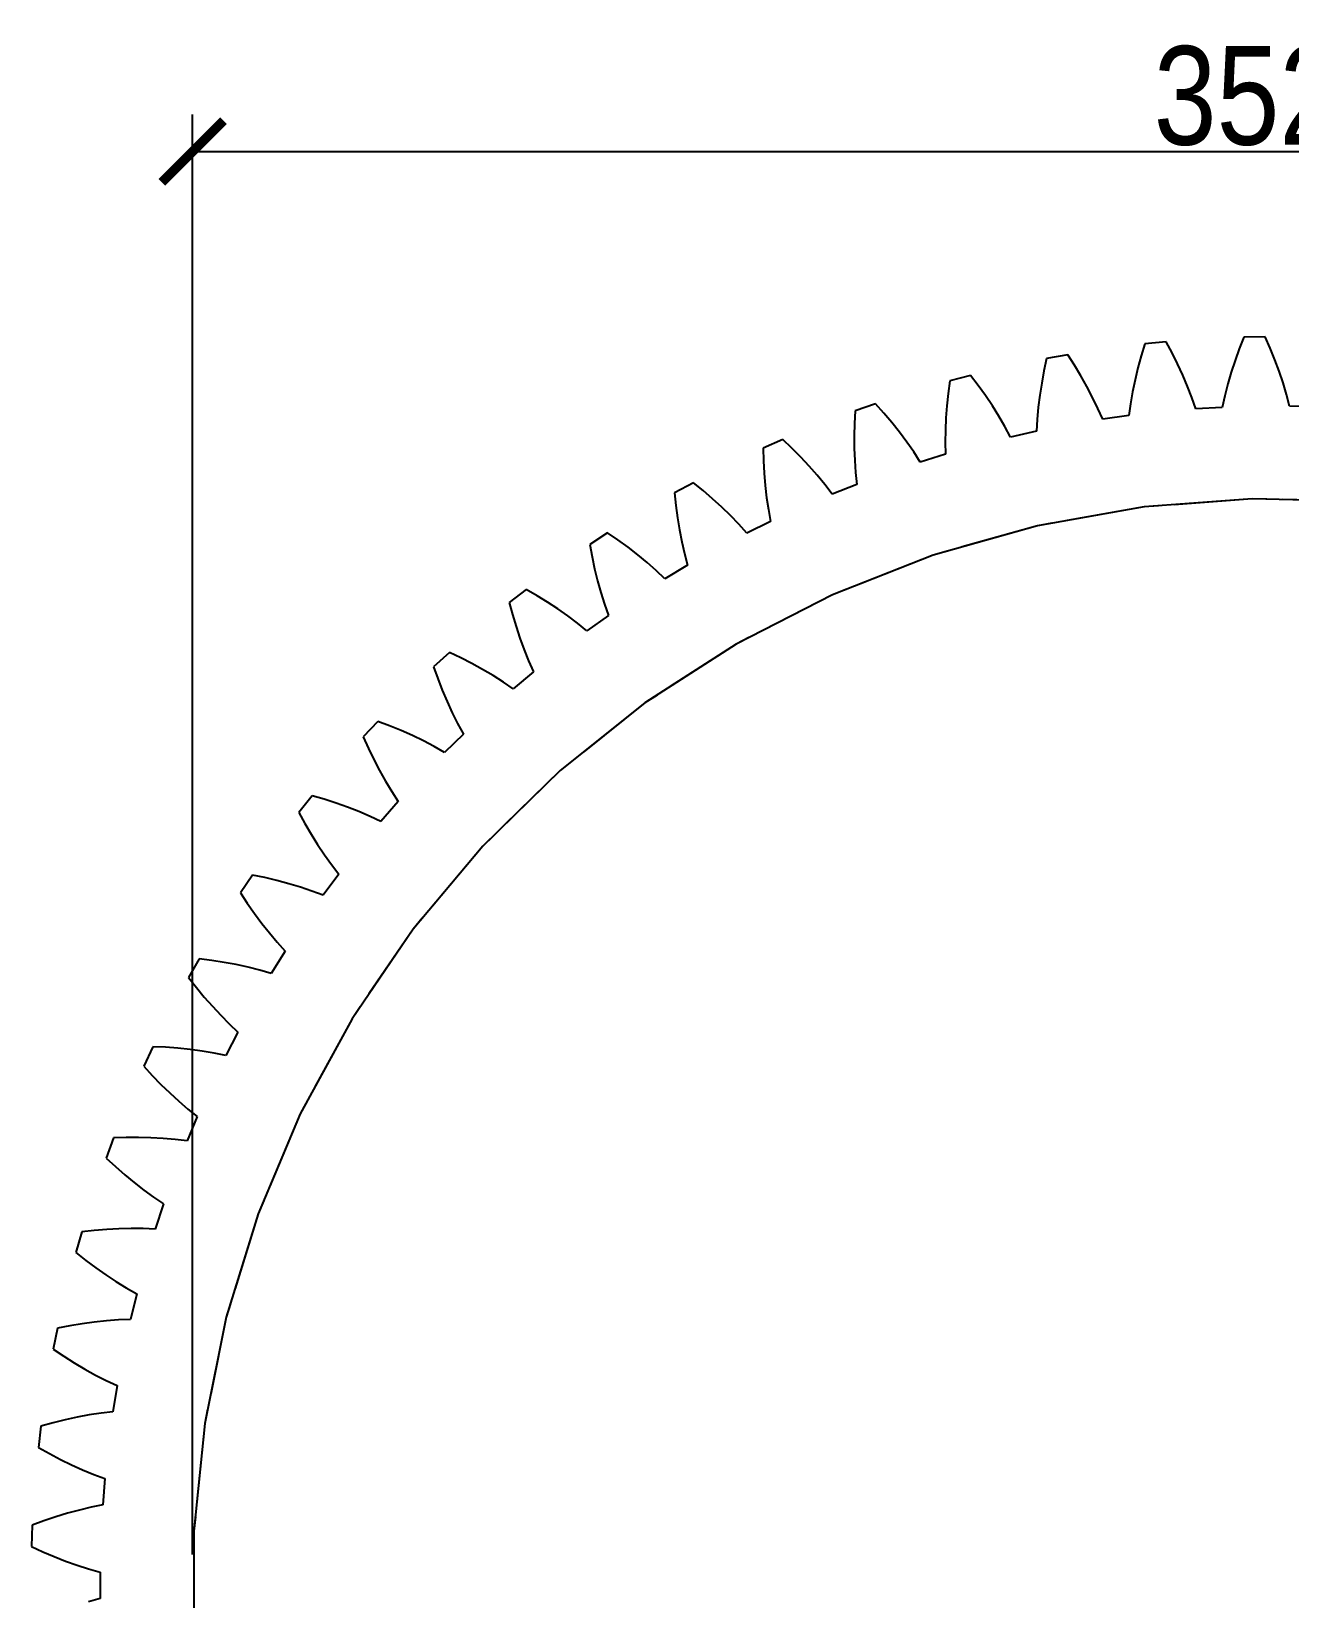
# Model space of a CAD drawing. Header units: millimetres. Extents: x -21 to 107, y -43 to 49.
# Drawn here: x -20.24 to 0.17, y -0.21 to 25.2 of the extents above; entities that cross this region are included whole.
import ezdxf

# ---------------------------------------------------------------- set-up
doc = ezdxf.new("R2010")
doc.units = ezdxf.units.MM
doc.linetypes.add('DASHED', pattern=[1.524, 1.27, -0.254])
for name, color, linetype in [('DIMS', 3, 'CONTINUOUS'), ('HIDDEN', 8, 'DASHED'), ('VISIBLE', 7, 'CONTINUOUS')]:
    doc.layers.add(name, color=color, linetype=linetype)
doc.styles.add('OpenSansCondensed-Light', font='OpenSansCondensed-Light.ttf')
doc.dimstyles.new('EZDXF', dxfattribs={"dimtxt": 0.25, "dimasz": 0.175, "dimexe": 0.375, "dimexo": 0.125, "dimgap": 0.1, "dimtad": 1, "dimlfac": 100, "dimzin": 12, "dimdsep": 46, "dimtxsty": 'OpenSansCondensed-Light', "dimblk": 'ARCHTICK', "dimcen": 2.5, "dimazin": 3, "dimtfac": 0.5, "dimtmove": 2, "dimatfit": 3})

# ---------------------------------------------------------------- blocks, each defined once
blk = doc.blocks.new('_ARCHTICK')
at = {"color": 0, "linetype": 'BYBLOCK', "const_width": 0.15}
blk.add_lwpolyline([(-0.5, -0.5), (0.5, 0.5)], dxfattribs=at)

msp = doc.modelspace()

# ---------------------------------------------------------------- linework, layer by layer
at = {"layer": 'HIDDEN'}
for points in [[(-2.18293, 20.132), (-2.2413, 19.93691)], [(-1.8367, 20.16653), (-2.18293, 20.132)], [(-1.74094, 19.98682), (-1.8367, 20.16653)], [(-0.57654, 20.24179), (-0.65023, 20.05196)], [(-0.22866, 20.24871), (-0.57654, 20.24179)], [(-0.14748, 20.06196), (-0.22866, 20.24871)], [(-3.77552, 19.89492), (-3.81821, 19.69582)], [(-3.43313, 19.95686), (-3.77552, 19.89492)], [(-3.3234, 19.78532), (-3.43313, 19.95686)], [(-2.2413, 19.93691), (-2.29397, 19.74217)], [(-1.65085, 19.80632), (-1.74094, 19.98682)], [(-0.7182, 19.86202), (-0.78019, 19.67203)], [(-0.65023, 20.05196), (-0.7182, 19.86202)], [(-0.07201, 19.87487), (-0.14748, 20.06196)], [(-0.00252, 19.6875), (-0.07201, 19.87487)], [(-5.00785, 19.62101), (-5.34424, 19.53207)], [(-4.88484, 19.45873), (-5.00785, 19.62101)], [(-3.81821, 19.69582), (-3.85524, 19.49751)], [(-3.21924, 19.61255), (-3.3234, 19.78532)], [(-3.12095, 19.43855), (-3.21924, 19.61255)], [(-2.29397, 19.74217), (-2.34067, 19.54786)], [(-1.56669, 19.62506), (-1.65085, 19.80632)], [(-1.4888, 19.44308), (-1.56669, 19.62506)], [(-0.78019, 19.67203), (-0.83586, 19.48208)], [(0.06066, 19.49991), (-0.00252, 19.6875)], [(-5.37098, 19.3302), (-5.39213, 19.12957)], [(-5.34424, 19.53207), (-5.37098, 19.3302)], [(-4.76729, 19.29478), (-4.88484, 19.45873)], [(-3.85524, 19.49751), (-3.88635, 19.3001)], [(-3.02885, 19.26333), (-3.12095, 19.43855)], [(-2.38107, 19.35408), (-2.41473, 19.16094)], [(-2.34067, 19.54786), (-2.38107, 19.35408)], [(-1.41766, 19.2604), (-1.4888, 19.44308)], [(-0.83586, 19.48208), (-0.88476, 19.29222)], [(0.11707, 19.31215), (0.06066, 19.49991)], [(-6.55092, 19.16111), (-6.87917, 19.04572)], [(-6.41539, 19.00912), (-6.55092, 19.16111)], [(-5.39213, 19.12957), (-5.40746, 18.93032)], [(-4.65548, 19.12914), (-4.76729, 19.29478)], [(-4.54975, 18.9618), (-4.65548, 19.12914)], [(-3.91123, 19.10372), (-3.92944, 18.90852)], [(-3.88635, 19.3001), (-3.91123, 19.10372)], [(-2.94342, 19.08688), (-3.02885, 19.26333)], [(-2.86527, 18.90915), (-2.94342, 19.08688)], [(-2.41473, 19.16094), (-2.44103, 18.96858)], [(-1.35388, 19.07702), (-1.41766, 19.2604)], [(-0.92626, 19.10256), (-1.35388, 19.07702)], [(-0.88476, 19.29222), (-0.92626, 19.10256)], [(0.16608, 19.12428), (0.11707, 19.31215)], [(0.59437, 19.11576), (0.16608, 19.12428)], [(-6.88978, 18.84237), (-6.89493, 18.6407)], [(-6.87917, 19.04572), (-6.88978, 18.84237)], [(-6.28519, 18.85503), (-6.41539, 19.00912)], [(-6.16058, 18.6988), (-6.28519, 18.85503)], [(-5.40746, 18.93032), (-5.41666, 18.73259)], [(-4.45057, 18.79269), (-4.54975, 18.9618)], [(-3.92944, 18.90852), (-3.94037, 18.71468)], [(-2.44103, 18.96858), (-2.86527, 18.90915)], [(-8.05256, 18.58006), (-8.37061, 18.43896)], [(-7.90539, 18.43932), (-8.05256, 18.58006)], [(-6.89493, 18.6407), (-6.89439, 18.44085)], [(-6.04189, 18.54038), (-6.16058, 18.6988)], [(-5.41666, 18.73259), (-5.4193, 18.53655)], [(-4.35855, 18.62173), (-4.45057, 18.79269)], [(-3.94037, 18.71468), (-4.35855, 18.62173)], [(-8.37061, 18.43896), (-8.36503, 18.23541)], [(-7.76336, 18.29606), (-7.90539, 18.43932)], [(-6.89439, 18.44085), (-6.88784, 18.24302)], [(-5.92958, 18.37968), (-6.04189, 18.54038)], [(-5.82427, 18.21657), (-5.92958, 18.37968)], [(-5.4148, 18.34245), (-5.82427, 18.21657)], [(-5.4193, 18.53655), (-5.4148, 18.34245)], [(-8.36503, 18.23541), (-8.35414, 18.03397)], [(-7.62672, 18.15023), (-7.76336, 18.29606)], [(-7.49583, 18.00174), (-7.62672, 18.15023)], [(-6.88784, 18.24302), (-6.8749, 18.04739)], [(-6.8749, 18.04739), (-6.85499, 17.85426)], [(-9.50329, 17.88155), (-9.80913, 17.71563)], [(-9.34541, 17.75295), (-9.50329, 17.88155)], [(-8.35414, 18.03397), (-8.33772, 17.8348)], [(-8.33772, 17.8348), (-8.31548, 17.63811)], [(-7.37111, 17.85047), (-7.49583, 18.00174)], [(-7.25317, 17.69625), (-7.37111, 17.85047)], [(-6.85499, 17.85426), (-7.25317, 17.69625)], [(1.31712, 17.57572), (-0.4394, 17.61952), (-2.19156, 17.48822), (-3.92193, 17.1831), (-5.61333, 16.70722), (-7.24894, 16.06529), (-8.8125, 15.2637), (-10.28848, 14.31041), (-11.66221, 13.21489), (-12.92004, 11.98804), (-14.04946, 10.64205), (-15.03925, 9.1903), (-15.87958, 7.6472), (-16.56208, 6.02811), (-17.07999, 4.3491), (-17.42814, 2.62687), (-17.60309, 0.87853), (-17.60309, -0.87853)], [(-9.80913, 17.71563), (-9.7874, 17.51316)], [(-9.19244, 17.62143), (-9.34541, 17.75295)], [(-9.04465, 17.48691), (-9.19244, 17.62143)], [(-8.31548, 17.63811), (-8.28704, 17.44413)], [(-9.7874, 17.51316), (-9.76054, 17.31322)], [(-9.76054, 17.31322), (-9.72834, 17.11599)], [(-8.90237, 17.34929), (-9.04465, 17.48691)], [(-8.76603, 17.20841), (-8.90237, 17.34929)], [(-8.28704, 17.44413), (-8.25185, 17.25319)], [(-10.89394, 17.06999), (-11.18563, 16.88029)], [(-10.72634, 16.95434), (-10.89394, 17.06999)], [(-9.72834, 17.11599), (-9.69054, 16.92168)], [(-8.63621, 17.06404), (-8.76603, 17.20841)], [(-8.25185, 17.25319), (-8.63621, 17.06404)], [(-11.18563, 16.88029), (-11.14788, 16.68019)], [(-10.56341, 16.83538), (-10.72634, 16.95434)], [(-10.4054, 16.71303), (-10.56341, 16.83538)], [(-9.69054, 16.92168), (-9.64678, 16.73058)], [(-11.14788, 16.68019), (-11.10522, 16.48301)], [(-10.25263, 16.58715), (-10.4054, 16.71303)], [(-10.10553, 16.45755), (-10.25263, 16.58715)], [(-9.59653, 16.54304), (-9.96465, 16.32395)], [(-9.64678, 16.73058), (-9.59653, 16.54304)], [(-11.10522, 16.48301), (-11.05746, 16.28896)], [(-11.05746, 16.28896), (-11.00434, 16.09828)], [(-9.96465, 16.32395), (-10.10553, 16.45755)], [(-12.21572, 16.1505), (-12.49141, 15.93823)], [(-12.03946, 16.04853), (-12.21572, 16.1505)], [(-11.86759, 15.9429), (-12.03946, 16.04853)], [(-11.00434, 16.09828), (-10.94553, 15.91125)], [(-12.49141, 15.93823), (-12.43788, 15.74176)], [(-11.70036, 15.83349), (-11.86759, 15.9429)], [(-11.53808, 15.72014), (-11.70036, 15.83349)], [(-10.94553, 15.91125), (-10.88054, 15.7283)], [(-12.43788, 15.74176), (-12.37969, 15.5486)], [(-12.37969, 15.5486), (-12.31666, 15.35895)], [(-11.38114, 15.60264), (-11.53808, 15.72014)], [(-11.23009, 15.48066), (-11.38114, 15.60264)], [(-10.88054, 15.7283), (-11.23009, 15.48066)], [(-12.31666, 15.35895), (-12.24856, 15.17309)], [(-13.46026, 15.12891), (-13.71822, 14.8954)], [(-13.27646, 15.04126), (-13.46026, 15.12891)], [(-13.09674, 14.94962), (-13.27646, 15.04126)], [(-12.24856, 15.17309), (-12.17508, 14.99133)], [(-13.71822, 14.8954), (-13.64925, 14.7038)], [(-12.92134, 14.85384), (-13.09674, 14.94962)], [(-12.75057, 14.75374), (-12.92134, 14.85384)], [(-12.58479, 14.64908), (-12.75057, 14.75374)], [(-12.09576, 14.81412), (-12.42453, 14.53949)], [(-12.17508, 14.99133), (-12.09576, 14.81412)], [(-13.64925, 14.7038), (-13.5759, 14.51588)], [(-13.5759, 14.51588), (-13.498, 14.33184)], [(-12.42453, 14.53949), (-12.58479, 14.64908)], [(-13.498, 14.33184), (-13.41535, 14.15197)], [(-14.61971, 14.01166), (-14.8583, 13.7584)], [(-14.42952, 13.9389), (-14.61971, 14.01166)], [(-13.41535, 14.15197), (-13.32766, 13.97663)], [(-14.8583, 13.7584), (-14.77432, 13.57289)], [(-14.24309, 13.86182), (-14.42952, 13.9389)], [(-14.06064, 13.78028), (-14.24309, 13.86182)], [(-13.88245, 13.69407), (-14.06064, 13.78028)], [(-13.23451, 13.80628), (-13.54042, 13.50639)], [(-13.32766, 13.97663), (-13.23451, 13.80628)], [(-14.77432, 13.57289), (-14.68627, 13.39138)], [(-13.70888, 13.60291), (-13.88245, 13.69407)], [(-13.54042, 13.50639), (-13.70888, 13.60291)], [(-14.68627, 13.39138), (-14.594, 13.21412)], [(-14.594, 13.21412), (-14.49732, 13.04139)], [(-14.49732, 13.04139), (-14.39597, 12.87356)], [(-15.68672, 12.80583), (-15.90443, 12.53441)], [(-15.49135, 12.74841), (-15.68672, 12.80583)], [(-15.29939, 12.68639), (-15.49135, 12.74841)], [(-14.28959, 12.71115), (-14.5707, 12.38791)], [(-14.39597, 12.87356), (-14.28959, 12.71115)], [(-15.90443, 12.53441), (-15.80599, 12.35616)], [(-15.11104, 12.6196), (-15.29939, 12.68639)], [(-14.92656, 12.54782), (-15.11104, 12.6196)], [(-14.7463, 12.47074), (-14.92656, 12.54782)], [(-14.5707, 12.38791), (-14.7463, 12.47074)], [(-15.80599, 12.35616), (-15.70379, 12.18222)], [(-15.70379, 12.18222), (-15.59773, 12.01285)], [(-15.59773, 12.01285), (-15.48763, 11.84835)], [(-15.48763, 11.84835), (-15.37327, 11.6891)], [(-16.65456, 11.51904), (-16.85002, 11.23118)], [(-16.45525, 11.47732), (-16.65456, 11.51904)], [(-16.25896, 11.43074), (-16.45525, 11.47732)], [(-15.25432, 11.53566), (-15.50886, 11.19111)], [(-15.37327, 11.6891), (-15.25432, 11.53566)], [(-16.85002, 11.23118), (-16.73772, 11.06131)], [(-16.0659, 11.37913), (-16.25896, 11.43074)], [(-15.8763, 11.32223), (-16.0659, 11.37913)], [(-15.69049, 11.25972), (-15.8763, 11.32223)], [(-15.50886, 11.19111), (-15.69049, 11.25972)], [(-16.73772, 11.06131), (-16.62203, 10.89604)], [(-16.62203, 10.89604), (-16.50284, 10.73563)], [(-16.50284, 10.73563), (-16.38002, 10.5804)], [(-16.38002, 10.5804), (-16.25338, 10.43074)], [(-16.25338, 10.43074), (-16.12261, 10.28723)], [(-16.12261, 10.28723), (-16.34897, 9.92355)], [(-17.5171, 10.15941), (-17.68907, 9.85694)], [(-17.3151, 10.13366), (-17.5171, 10.15941)], [(-17.11574, 10.10283), (-17.3151, 10.13366)], [(-16.91918, 10.06672), (-17.11574, 10.10283)], [(-16.72567, 10.02507), (-16.91918, 10.06672)], [(-16.53547, 9.97751), (-16.72567, 10.02507)], [(-16.34897, 9.92355), (-16.53547, 9.97751)], [(-17.68907, 9.85694), (-17.56363, 9.69653)], [(-17.56363, 9.69653), (-17.43518, 9.54098)], [(-17.43518, 9.54098), (-17.30362, 9.39054)], [(-17.30362, 9.39054), (-17.16886, 9.24555)], [(-17.16886, 9.24555), (-17.03072, 9.10644)], [(-16.88896, 8.97377), (-17.08572, 8.59325)], [(-17.03072, 9.10644), (-16.88896, 8.97377)], [(-18.26889, 8.73556), (-18.41629, 8.42038)], [(-18.06549, 8.72594), (-18.26889, 8.73556)], [(-17.8643, 8.71105), (-18.06549, 8.72594)], [(-17.6655, 8.69067), (-17.8643, 8.71105)], [(-17.46929, 8.66452), (-17.6655, 8.69067)], [(-17.27592, 8.63223), (-17.46929, 8.66452)], [(-18.41629, 8.42038), (-18.2785, 8.27044)], [(-17.08572, 8.59325), (-17.27592, 8.63223)], [(-18.2785, 8.27044), (-18.13809, 8.12559)], [(-18.13809, 8.12559), (-17.995, 7.98608)], [(-17.995, 7.98608), (-17.84915, 7.85226)], [(-17.84915, 7.85226), (-17.70039, 7.72456)], [(-17.70039, 7.72456), (-17.54854, 7.60357)], [(-17.54854, 7.60357), (-17.71444, 7.20862)], [(-18.90518, 7.25648), (-19.02707, 6.93058)], [(-18.70166, 7.26305), (-18.90518, 7.25648)], [(-18.49992, 7.26419), (-18.70166, 7.26305)], [(-18.30013, 7.25967), (-18.49992, 7.26419)], [(-18.10246, 7.24919), (-18.30013, 7.25967)], [(-17.90714, 7.23236), (-18.10246, 7.24919)], [(-17.71444, 7.20862), (-17.90714, 7.23236)], [(-19.02707, 6.93058), (-18.87781, 6.79207)], [(-18.87781, 6.79207), (-18.72634, 6.65883)], [(-18.72634, 6.65883), (-18.57261, 6.53113)], [(-18.57261, 6.53113), (-18.41659, 6.40932)], [(-18.41659, 6.40932), (-18.25816, 6.29384)], [(-18.25816, 6.29384), (-18.09717, 6.1853)], [(-18.09717, 6.1853), (-18.23117, 5.77842)], [(-19.42195, 5.73152), (-19.51756, 5.39697)], [(-19.21959, 5.75424), (-19.42195, 5.73152)], [(-19.01858, 5.7714), (-19.21959, 5.75424)], [(-18.81907, 5.78277), (-19.01858, 5.7714)], [(-18.62119, 5.78803), (-18.81907, 5.78277)], [(-18.42514, 5.78678), (-18.62119, 5.78803)], [(-18.23117, 5.77842), (-18.42514, 5.78678)], [(-19.51756, 5.39697), (-19.35776, 5.27075)], [(-19.35776, 5.27075), (-19.19618, 5.14997)], [(-19.19618, 5.14997), (-19.0328, 5.03489)], [(-19.0328, 5.03489), (-18.86759, 4.92586)], [(-18.86759, 4.92586), (-18.70049, 4.82333)], [(-18.70049, 4.82333), (-18.53139, 4.72793)], [(-18.53139, 4.72793), (-18.63263, 4.31168)], [(-19.81592, 4.17033), (-19.88465, 3.82924)], [(-19.61601, 4.20905), (-19.81592, 4.17033)], [(-19.417, 4.24213), (-19.61601, 4.20905)], [(-19.21902, 4.26931), (-19.417, 4.24213)], [(-19.02218, 4.29028), (-19.21902, 4.26931)], [(-18.82666, 4.3046), (-19.02218, 4.29028)], [(-18.63263, 4.31168), (-18.82666, 4.3046)], [(-19.88465, 3.82924), (-19.71533, 3.71611)], [(-19.71533, 3.71611), (-19.54467, 3.60855)], [(-19.54467, 3.60855), (-19.37266, 3.50681)], [(-19.37266, 3.50681), (-19.19931, 3.41125)], [(-19.19931, 3.41125), (-19.02458, 3.32232)], [(-19.02458, 3.32232), (-18.84844, 3.24066)], [(-18.84844, 3.24066), (-18.9163, 2.81769)], [(-18.9163, 2.81769), (-19.10915, 2.79521)], [(-20.08462, 2.58276), (-20.12603, 2.23729)], [(-19.88841, 2.63725), (-20.08462, 2.58276)], [(-19.69266, 2.68603), (-19.88841, 2.63725)], [(-19.49746, 2.72886), (-19.69266, 2.68603)], [(-19.30292, 2.7654), (-19.49746, 2.72886)], [(-19.10915, 2.79521), (-19.30292, 2.7654)], [(-20.12603, 2.23729), (-19.94826, 2.13798)], [(-19.94826, 2.13798), (-19.76958, 2.04431)], [(-19.76958, 2.04431), (-19.59004, 1.95657)], [(-19.59004, 1.95657), (-19.40964, 1.87508)], [(-19.40964, 1.87508), (-19.2284, 1.80032)], [(-19.2284, 1.80032), (-19.04633, 1.7329)], [(-19.04633, 1.7329), (-19.08036, 1.30588)], [(-19.08036, 1.30588), (-19.27082, 1.26815)], [(-20.03507, 1.04878), (-20.22633, 0.97887)], [(-19.84381, 1.11296), (-20.03507, 1.04878)], [(-19.65263, 1.17116), (-19.84381, 1.11296)], [(-19.46161, 1.22304), (-19.65263, 1.17116)], [(-19.27082, 1.26815), (-19.46161, 1.22304)], [(-20.22633, 0.97887), (-20.24016, 0.63121)], [(-20.24016, 0.63121), (-20.05506, 0.54633)], [(-20.05506, 0.54633), (-19.86951, 0.46715)], [(-19.86951, 0.46715), (-19.68356, 0.39395)], [(-19.68356, 0.39395), (-19.49726, 0.32706)], [(-19.49726, 0.32706), (-19.31066, 0.26693)], [(-19.31066, 0.26693), (-19.1238, 0.21419)], [(-19.1238, 0.21419), (-19.1238, -0.21419)], [(-19.1238, -0.21419), (-19.31066, -0.26693)]]:
    msp.add_lwpolyline(points, dxfattribs=at)
at = {"layer": 'VISIBLE'}
for points in [[(-2.18293, 20.132), (-2.2413, 19.93691)], [(-1.8367, 20.16653), (-2.18293, 20.132)], [(-1.74094, 19.98682), (-1.8367, 20.16653)], [(-0.57654, 20.24179), (-0.65023, 20.05196)], [(-0.22866, 20.24871), (-0.57654, 20.24179)], [(-0.14748, 20.06196), (-0.22866, 20.24871)], [(-3.77552, 19.89492), (-3.81821, 19.69582)], [(-3.43313, 19.95686), (-3.77552, 19.89492)], [(-3.3234, 19.78532), (-3.43313, 19.95686)], [(-2.2413, 19.93691), (-2.29397, 19.74217)], [(-1.65085, 19.80632), (-1.74094, 19.98682)], [(-0.7182, 19.86202), (-0.78019, 19.67203)], [(-0.65023, 20.05196), (-0.7182, 19.86202)], [(-0.07201, 19.87487), (-0.14748, 20.06196)], [(-0.00252, 19.6875), (-0.07201, 19.87487)], [(-5.00785, 19.62101), (-5.34424, 19.53207)], [(-4.88484, 19.45873), (-5.00785, 19.62101)], [(-3.81821, 19.69582), (-3.85524, 19.49751)], [(-3.21924, 19.61255), (-3.3234, 19.78532)], [(-3.12095, 19.43855), (-3.21924, 19.61255)], [(-2.29397, 19.74217), (-2.34067, 19.54786)], [(-1.56669, 19.62506), (-1.65085, 19.80632)], [(-1.4888, 19.44308), (-1.56669, 19.62506)], [(-0.78019, 19.67203), (-0.83586, 19.48208)], [(0.06066, 19.49991), (-0.00252, 19.6875)], [(-5.37098, 19.3302), (-5.39213, 19.12957)], [(-5.34424, 19.53207), (-5.37098, 19.3302)], [(-4.76729, 19.29478), (-4.88484, 19.45873)], [(-3.85524, 19.49751), (-3.88635, 19.3001)], [(-3.02885, 19.26333), (-3.12095, 19.43855)], [(-2.38107, 19.35408), (-2.41473, 19.16094)], [(-2.34067, 19.54786), (-2.38107, 19.35408)], [(-1.41766, 19.2604), (-1.4888, 19.44308)], [(-0.83586, 19.48208), (-0.88476, 19.29222)], [(0.11707, 19.31215), (0.06066, 19.49991)], [(-6.55092, 19.16111), (-6.87917, 19.04572)], [(-6.41539, 19.00912), (-6.55092, 19.16111)], [(-5.39213, 19.12957), (-5.40746, 18.93032)], [(-4.65548, 19.12914), (-4.76729, 19.29478)], [(-4.54975, 18.9618), (-4.65548, 19.12914)], [(-3.91123, 19.10372), (-3.92944, 18.90852)], [(-3.88635, 19.3001), (-3.91123, 19.10372)], [(-2.94342, 19.08688), (-3.02885, 19.26333)], [(-2.86527, 18.90915), (-2.94342, 19.08688)], [(-2.41473, 19.16094), (-2.44103, 18.96858)], [(-1.35388, 19.07702), (-1.41766, 19.2604)], [(-0.92626, 19.10256), (-1.35388, 19.07702)], [(-0.88476, 19.29222), (-0.92626, 19.10256)], [(0.16608, 19.12428), (0.11707, 19.31215)], [(0.59437, 19.11576), (0.16608, 19.12428)], [(-6.88978, 18.84237), (-6.89493, 18.6407)], [(-6.87917, 19.04572), (-6.88978, 18.84237)], [(-6.28519, 18.85503), (-6.41539, 19.00912)], [(-6.16058, 18.6988), (-6.28519, 18.85503)], [(-5.40746, 18.93032), (-5.41666, 18.73259)], [(-4.45057, 18.79269), (-4.54975, 18.9618)], [(-3.92944, 18.90852), (-3.94037, 18.71468)], [(-2.44103, 18.96858), (-2.86527, 18.90915)], [(-8.05256, 18.58006), (-8.37061, 18.43896)], [(-7.90539, 18.43932), (-8.05256, 18.58006)], [(-6.89493, 18.6407), (-6.89439, 18.44085)], [(-6.04189, 18.54038), (-6.16058, 18.6988)], [(-5.41666, 18.73259), (-5.4193, 18.53655)], [(-4.35855, 18.62173), (-4.45057, 18.79269)], [(-3.94037, 18.71468), (-4.35855, 18.62173)], [(-8.37061, 18.43896), (-8.36503, 18.23541)], [(-7.76336, 18.29606), (-7.90539, 18.43932)], [(-6.89439, 18.44085), (-6.88784, 18.24302)], [(-5.92958, 18.37968), (-6.04189, 18.54038)], [(-5.82427, 18.21657), (-5.92958, 18.37968)], [(-5.4148, 18.34245), (-5.82427, 18.21657)], [(-5.4193, 18.53655), (-5.4148, 18.34245)], [(-8.36503, 18.23541), (-8.35414, 18.03397)], [(-7.62672, 18.15023), (-7.76336, 18.29606)], [(-7.49583, 18.00174), (-7.62672, 18.15023)], [(-6.88784, 18.24302), (-6.8749, 18.04739)], [(-6.8749, 18.04739), (-6.85499, 17.85426)], [(-9.50329, 17.88155), (-9.80913, 17.71563)], [(-9.34541, 17.75295), (-9.50329, 17.88155)], [(-8.35414, 18.03397), (-8.33772, 17.8348)], [(-8.33772, 17.8348), (-8.31548, 17.63811)], [(-7.37111, 17.85047), (-7.49583, 18.00174)], [(-7.25317, 17.69625), (-7.37111, 17.85047)], [(-6.85499, 17.85426), (-7.25317, 17.69625)], [(1.31712, 17.57572), (-0.4394, 17.61952), (-2.19156, 17.48822), (-3.92193, 17.1831), (-5.61333, 16.70722), (-7.24894, 16.06529), (-8.8125, 15.2637), (-10.28848, 14.31041), (-11.66221, 13.21489), (-12.92004, 11.98804), (-14.04946, 10.64205), (-15.03925, 9.1903), (-15.87958, 7.6472), (-16.56208, 6.02811), (-17.07999, 4.3491), (-17.42814, 2.62687), (-17.60309, 0.87853), (-17.60309, -0.87853)], [(-9.80913, 17.71563), (-9.7874, 17.51316)], [(-9.19244, 17.62143), (-9.34541, 17.75295)], [(-9.04465, 17.48691), (-9.19244, 17.62143)], [(-8.31548, 17.63811), (-8.28704, 17.44413)], [(-9.7874, 17.51316), (-9.76054, 17.31322)], [(-9.76054, 17.31322), (-9.72834, 17.11599)], [(-8.90237, 17.34929), (-9.04465, 17.48691)], [(-8.76603, 17.20841), (-8.90237, 17.34929)], [(-8.28704, 17.44413), (-8.25185, 17.25319)], [(-10.89394, 17.06999), (-11.18563, 16.88029)], [(-10.72634, 16.95434), (-10.89394, 17.06999)], [(-9.72834, 17.11599), (-9.69054, 16.92168)], [(-8.63621, 17.06404), (-8.76603, 17.20841)], [(-8.25185, 17.25319), (-8.63621, 17.06404)], [(-11.18563, 16.88029), (-11.14788, 16.68019)], [(-10.56341, 16.83538), (-10.72634, 16.95434)], [(-10.4054, 16.71303), (-10.56341, 16.83538)], [(-9.69054, 16.92168), (-9.64678, 16.73058)], [(-11.14788, 16.68019), (-11.10522, 16.48301)], [(-10.25263, 16.58715), (-10.4054, 16.71303)], [(-10.10553, 16.45755), (-10.25263, 16.58715)], [(-9.59653, 16.54304), (-9.96465, 16.32395)], [(-9.64678, 16.73058), (-9.59653, 16.54304)], [(-11.10522, 16.48301), (-11.05746, 16.28896)], [(-11.05746, 16.28896), (-11.00434, 16.09828)], [(-9.96465, 16.32395), (-10.10553, 16.45755)], [(-12.21572, 16.1505), (-12.49141, 15.93823)], [(-12.03946, 16.04853), (-12.21572, 16.1505)], [(-11.86759, 15.9429), (-12.03946, 16.04853)], [(-11.00434, 16.09828), (-10.94553, 15.91125)], [(-12.49141, 15.93823), (-12.43788, 15.74176)], [(-11.70036, 15.83349), (-11.86759, 15.9429)], [(-11.53808, 15.72014), (-11.70036, 15.83349)], [(-10.94553, 15.91125), (-10.88054, 15.7283)], [(-12.43788, 15.74176), (-12.37969, 15.5486)], [(-12.37969, 15.5486), (-12.31666, 15.35895)], [(-11.38114, 15.60264), (-11.53808, 15.72014)], [(-11.23009, 15.48066), (-11.38114, 15.60264)], [(-10.88054, 15.7283), (-11.23009, 15.48066)], [(-12.31666, 15.35895), (-12.24856, 15.17309)], [(-13.46026, 15.12891), (-13.71822, 14.8954)], [(-13.27646, 15.04126), (-13.46026, 15.12891)], [(-13.09674, 14.94962), (-13.27646, 15.04126)], [(-12.24856, 15.17309), (-12.17508, 14.99133)], [(-13.71822, 14.8954), (-13.64925, 14.7038)], [(-12.92134, 14.85384), (-13.09674, 14.94962)], [(-12.75057, 14.75374), (-12.92134, 14.85384)], [(-12.58479, 14.64908), (-12.75057, 14.75374)], [(-12.09576, 14.81412), (-12.42453, 14.53949)], [(-12.17508, 14.99133), (-12.09576, 14.81412)], [(-13.64925, 14.7038), (-13.5759, 14.51588)], [(-13.5759, 14.51588), (-13.498, 14.33184)], [(-12.42453, 14.53949), (-12.58479, 14.64908)], [(-13.498, 14.33184), (-13.41535, 14.15197)], [(-14.61971, 14.01166), (-14.8583, 13.7584)], [(-14.42952, 13.9389), (-14.61971, 14.01166)], [(-13.41535, 14.15197), (-13.32766, 13.97663)], [(-14.8583, 13.7584), (-14.77432, 13.57289)], [(-14.24309, 13.86182), (-14.42952, 13.9389)], [(-14.06064, 13.78028), (-14.24309, 13.86182)], [(-13.88245, 13.69407), (-14.06064, 13.78028)], [(-13.23451, 13.80628), (-13.54042, 13.50639)], [(-13.32766, 13.97663), (-13.23451, 13.80628)], [(-14.77432, 13.57289), (-14.68627, 13.39138)], [(-13.70888, 13.60291), (-13.88245, 13.69407)], [(-13.54042, 13.50639), (-13.70888, 13.60291)], [(-14.68627, 13.39138), (-14.594, 13.21412)], [(-14.594, 13.21412), (-14.49732, 13.04139)], [(-14.49732, 13.04139), (-14.39597, 12.87356)], [(-15.68672, 12.80583), (-15.90443, 12.53441)], [(-15.49135, 12.74841), (-15.68672, 12.80583)], [(-15.29939, 12.68639), (-15.49135, 12.74841)], [(-14.28959, 12.71115), (-14.5707, 12.38791)], [(-14.39597, 12.87356), (-14.28959, 12.71115)], [(-15.90443, 12.53441), (-15.80599, 12.35616)], [(-15.11104, 12.6196), (-15.29939, 12.68639)], [(-14.92656, 12.54782), (-15.11104, 12.6196)], [(-14.7463, 12.47074), (-14.92656, 12.54782)], [(-14.5707, 12.38791), (-14.7463, 12.47074)], [(-15.80599, 12.35616), (-15.70379, 12.18222)], [(-15.70379, 12.18222), (-15.59773, 12.01285)], [(-15.59773, 12.01285), (-15.48763, 11.84835)], [(-15.48763, 11.84835), (-15.37327, 11.6891)], [(-16.65456, 11.51904), (-16.85002, 11.23118)], [(-16.45525, 11.47732), (-16.65456, 11.51904)], [(-16.25896, 11.43074), (-16.45525, 11.47732)], [(-15.25432, 11.53566), (-15.50886, 11.19111)], [(-15.37327, 11.6891), (-15.25432, 11.53566)], [(-16.85002, 11.23118), (-16.73772, 11.06131)], [(-16.0659, 11.37913), (-16.25896, 11.43074)], [(-15.8763, 11.32223), (-16.0659, 11.37913)], [(-15.69049, 11.25972), (-15.8763, 11.32223)], [(-15.50886, 11.19111), (-15.69049, 11.25972)], [(-16.73772, 11.06131), (-16.62203, 10.89604)], [(-16.62203, 10.89604), (-16.50284, 10.73563)], [(-16.50284, 10.73563), (-16.38002, 10.5804)], [(-16.38002, 10.5804), (-16.25338, 10.43074)], [(-16.25338, 10.43074), (-16.12261, 10.28723)], [(-16.12261, 10.28723), (-16.34897, 9.92355)], [(-17.5171, 10.15941), (-17.68907, 9.85694)], [(-17.3151, 10.13366), (-17.5171, 10.15941)], [(-17.11574, 10.10283), (-17.3151, 10.13366)], [(-16.91918, 10.06672), (-17.11574, 10.10283)], [(-16.72567, 10.02507), (-16.91918, 10.06672)], [(-16.53547, 9.97751), (-16.72567, 10.02507)], [(-16.34897, 9.92355), (-16.53547, 9.97751)], [(-17.68907, 9.85694), (-17.56363, 9.69653)], [(-17.56363, 9.69653), (-17.43518, 9.54098)], [(-17.43518, 9.54098), (-17.30362, 9.39054)], [(-17.30362, 9.39054), (-17.16886, 9.24555)], [(-17.16886, 9.24555), (-17.03072, 9.10644)], [(-16.88896, 8.97377), (-17.08572, 8.59325)], [(-17.03072, 9.10644), (-16.88896, 8.97377)], [(-18.26889, 8.73556), (-18.41629, 8.42038)], [(-18.06549, 8.72594), (-18.26889, 8.73556)], [(-17.8643, 8.71105), (-18.06549, 8.72594)], [(-17.6655, 8.69067), (-17.8643, 8.71105)], [(-17.46929, 8.66452), (-17.6655, 8.69067)], [(-17.27592, 8.63223), (-17.46929, 8.66452)], [(-18.41629, 8.42038), (-18.2785, 8.27044)], [(-17.08572, 8.59325), (-17.27592, 8.63223)], [(-18.2785, 8.27044), (-18.13809, 8.12559)], [(-18.13809, 8.12559), (-17.995, 7.98608)], [(-17.995, 7.98608), (-17.84915, 7.85226)], [(-17.84915, 7.85226), (-17.70039, 7.72456)], [(-17.70039, 7.72456), (-17.54854, 7.60357)], [(-17.54854, 7.60357), (-17.71444, 7.20862)], [(-18.90518, 7.25648), (-19.02707, 6.93058)], [(-18.70166, 7.26305), (-18.90518, 7.25648)], [(-18.49992, 7.26419), (-18.70166, 7.26305)], [(-18.30013, 7.25967), (-18.49992, 7.26419)], [(-18.10246, 7.24919), (-18.30013, 7.25967)], [(-17.90714, 7.23236), (-18.10246, 7.24919)], [(-17.71444, 7.20862), (-17.90714, 7.23236)], [(-19.02707, 6.93058), (-18.87781, 6.79207)], [(-18.87781, 6.79207), (-18.72634, 6.65883)], [(-18.72634, 6.65883), (-18.57261, 6.53113)], [(-18.57261, 6.53113), (-18.41659, 6.40932)], [(-18.41659, 6.40932), (-18.25816, 6.29384)], [(-18.25816, 6.29384), (-18.09717, 6.1853)], [(-18.09717, 6.1853), (-18.23117, 5.77842)], [(-19.42195, 5.73152), (-19.51756, 5.39697)], [(-19.21959, 5.75424), (-19.42195, 5.73152)], [(-19.01858, 5.7714), (-19.21959, 5.75424)], [(-18.81907, 5.78277), (-19.01858, 5.7714)], [(-18.62119, 5.78803), (-18.81907, 5.78277)], [(-18.42514, 5.78678), (-18.62119, 5.78803)], [(-18.23117, 5.77842), (-18.42514, 5.78678)], [(-19.51756, 5.39697), (-19.35776, 5.27075)], [(-19.35776, 5.27075), (-19.19618, 5.14997)], [(-19.19618, 5.14997), (-19.0328, 5.03489)], [(-19.0328, 5.03489), (-18.86759, 4.92586)], [(-18.86759, 4.92586), (-18.70049, 4.82333)], [(-18.70049, 4.82333), (-18.53139, 4.72793)], [(-18.53139, 4.72793), (-18.63263, 4.31168)], [(-19.81592, 4.17033), (-19.88465, 3.82924)], [(-19.61601, 4.20905), (-19.81592, 4.17033)], [(-19.417, 4.24213), (-19.61601, 4.20905)], [(-19.21902, 4.26931), (-19.417, 4.24213)], [(-19.02218, 4.29028), (-19.21902, 4.26931)], [(-18.82666, 4.3046), (-19.02218, 4.29028)], [(-18.63263, 4.31168), (-18.82666, 4.3046)], [(-19.88465, 3.82924), (-19.71533, 3.71611)], [(-19.71533, 3.71611), (-19.54467, 3.60855)], [(-19.54467, 3.60855), (-19.37266, 3.50681)], [(-19.37266, 3.50681), (-19.19931, 3.41125)], [(-19.19931, 3.41125), (-19.02458, 3.32232)], [(-19.02458, 3.32232), (-18.84844, 3.24066)], [(-18.84844, 3.24066), (-18.9163, 2.81769)], [(-18.9163, 2.81769), (-19.10915, 2.79521)], [(-20.08462, 2.58276), (-20.12603, 2.23729)], [(-19.88841, 2.63725), (-20.08462, 2.58276)], [(-19.69266, 2.68603), (-19.88841, 2.63725)], [(-19.49746, 2.72886), (-19.69266, 2.68603)], [(-19.30292, 2.7654), (-19.49746, 2.72886)], [(-19.10915, 2.79521), (-19.30292, 2.7654)], [(-20.12603, 2.23729), (-19.94826, 2.13798)], [(-19.94826, 2.13798), (-19.76958, 2.04431)], [(-19.76958, 2.04431), (-19.59004, 1.95657)], [(-19.59004, 1.95657), (-19.40964, 1.87508)], [(-19.40964, 1.87508), (-19.2284, 1.80032)], [(-19.2284, 1.80032), (-19.04633, 1.7329)], [(-19.04633, 1.7329), (-19.08036, 1.30588)], [(-19.08036, 1.30588), (-19.27082, 1.26815)], [(-20.03507, 1.04878), (-20.22633, 0.97887)], [(-19.84381, 1.11296), (-20.03507, 1.04878)], [(-19.65263, 1.17116), (-19.84381, 1.11296)], [(-19.46161, 1.22304), (-19.65263, 1.17116)], [(-19.27082, 1.26815), (-19.46161, 1.22304)], [(-20.22633, 0.97887), (-20.24016, 0.63121)], [(-20.24016, 0.63121), (-20.05506, 0.54633)], [(-20.05506, 0.54633), (-19.86951, 0.46715)], [(-19.86951, 0.46715), (-19.68356, 0.39395)], [(-19.68356, 0.39395), (-19.49726, 0.32706)], [(-19.49726, 0.32706), (-19.31066, 0.26693)], [(-19.31066, 0.26693), (-19.1238, 0.21419)], [(-19.1238, 0.21419), (-19.1238, -0.21419)], [(-19.1238, -0.21419), (-19.31066, -0.26693)]]:
    msp.add_lwpolyline(points, dxfattribs=at)

# ---------------------------------------------------------------- dimensions: what is measured, and where the dimension line sits
at = {"layer": 'DIMS'}
msp.add_linear_dim(base=(-17.625, 23.25), p1=(-17.625, 0), p2=(17.625, 0), dimstyle='EZDXF', override={"dimtxt": 1.6, "dimasz": 1, "dimexe": 0.6, "dimexo": 0.5, "dimdec": 2}, dxfattribs=at).render()

doc.saveas('drawing.dxf')
